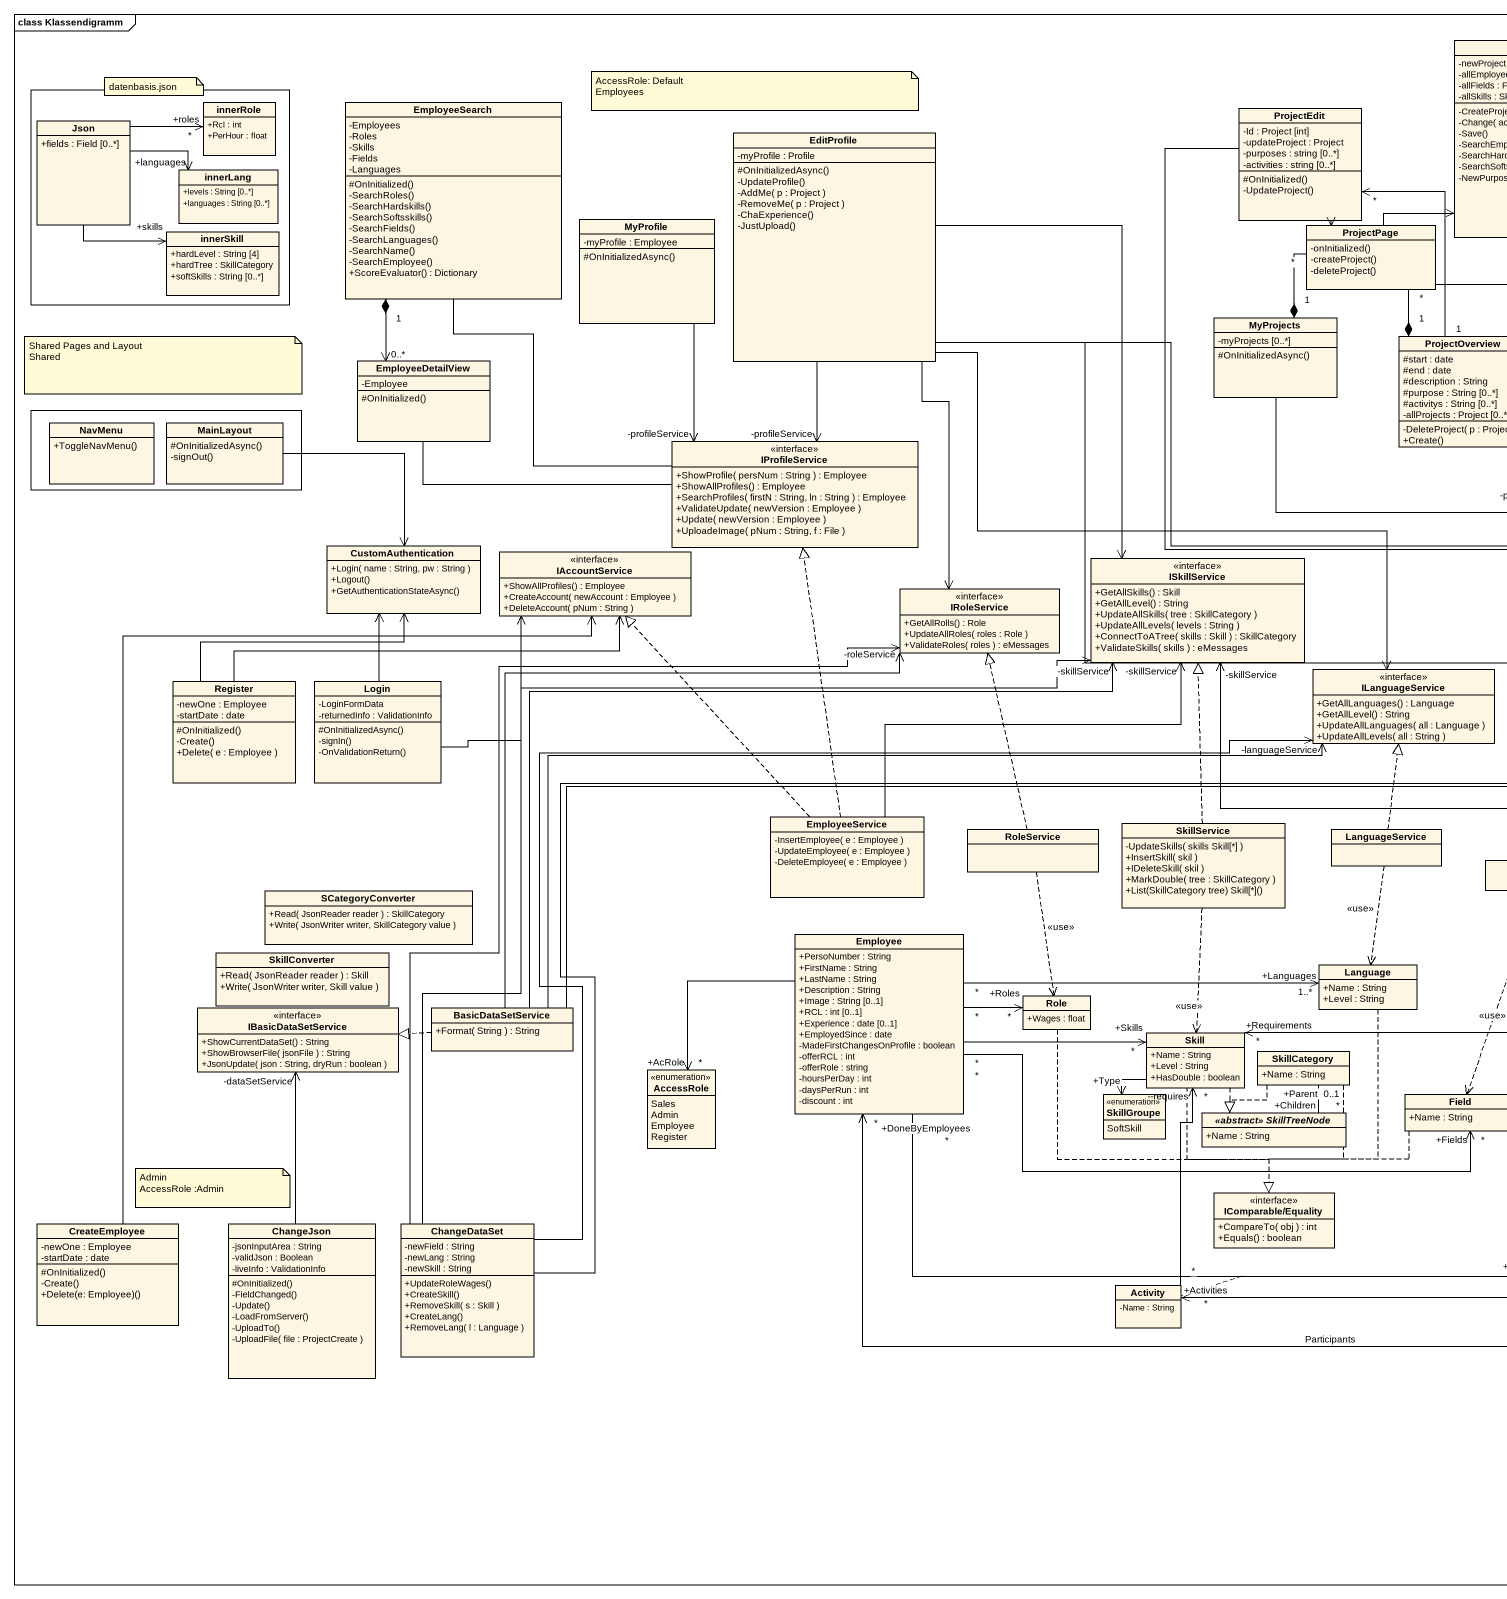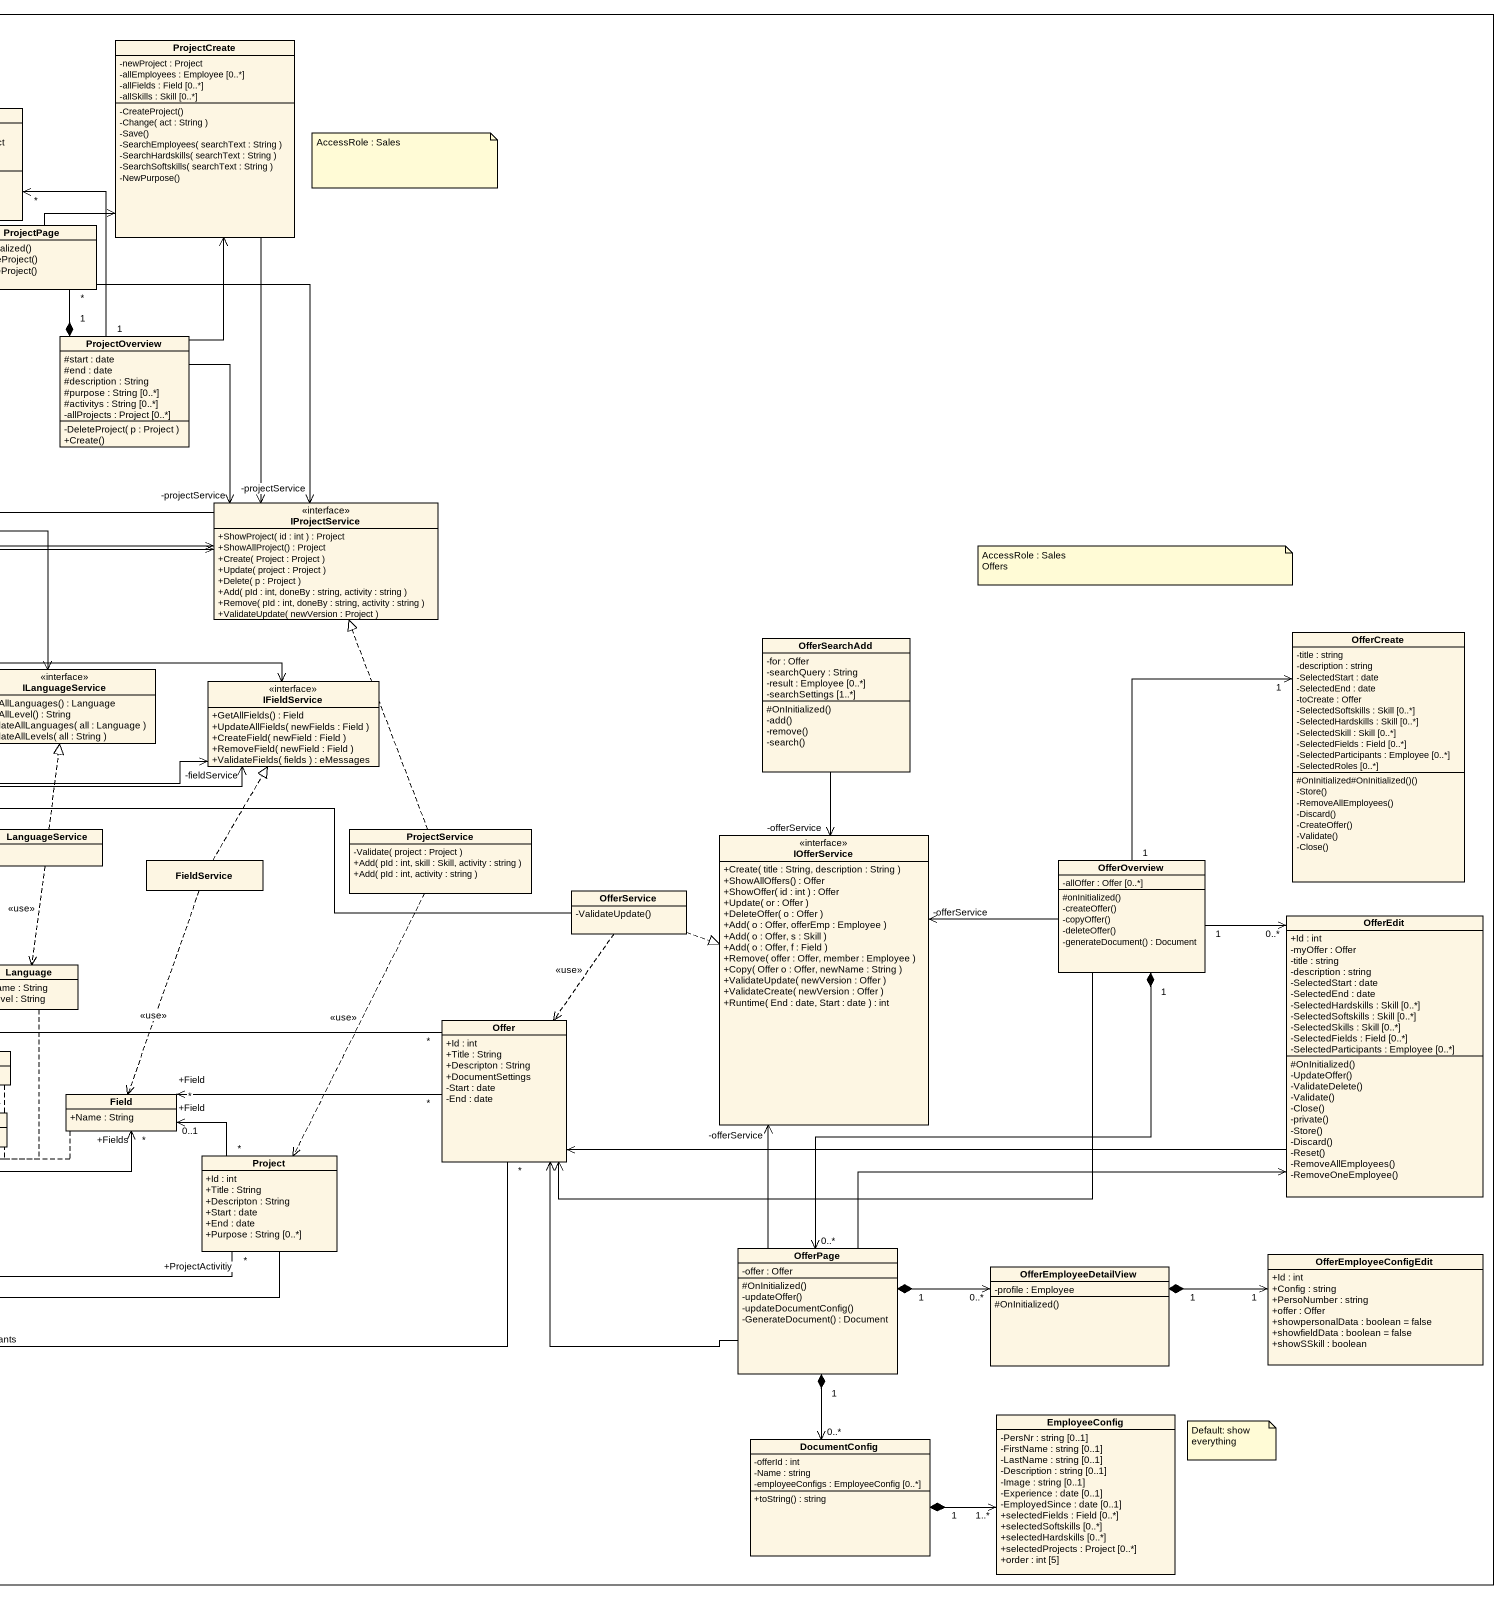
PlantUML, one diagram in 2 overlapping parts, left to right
@startuml
mainframe class Klassendigramm
hide circle
hide empty members
skinparam classAttributeIconSize 0
class ProjectCreate {
  -newProject : Project
  -allEmployees : Employee [0..*]
  -allFields : Field [0..*]
  -allSkills : Skill [0..*]
  -CreateProject()
  -Change( act : String )
  -Save()
  -SearchEmployees( searchText : String )
  -SearchHardskills( searchText : String )
  -SearchSoftskills( searchText : String )
  -NewPurpose()
}
rectangle " " as rectangle1 {
  class "Json" as Json_ {
    +fields : Field [0..*]
  }
  class innerRole {
    +Rcl : int
    +PerHour : float
  }
  class innerLang {
    +levels : String [0..*]
    +languages : String [0..*]
  }
  class innerSkill {
    +hardLevel : String [4]
    +hardTree : SkillCategory
    +softSkills : String [0..*]
  }
}
class EmployeeSearch {
  -Employees
  -Roles
  -Skills
  -Fields
  -Languages
  #OnInitialized()
  -SearchRoles()
  -SearchHardskills()
  -SearchSoftsskills()
  -SearchFields()
  -SearchLanguages()
  -SearchName()
  -SearchEmployee()
  +ScoreEvaluator() : Dictionary
}
class EditProfile {
  -myProfile : Profile
  #OnInitializedAsync()
  -UpdateProfile()
  -AddMe( p : Project )
  -RemoveMe( p : Project )
  -ChaExperience()
  -JustUpload()
}
class ProjectEdit {
  -Id : Project [int]
  -updateProject : Project
  -purposes : string [0..*]
  -activities : string [0..*]
  #OnInitialized()
  -UpdateProject()
}
class MyProfile {
  -myProfile : Employee
  #OnInitializedAsync()
}
class ProjectPage {
  -onInitialized()
  -createProject()
  -deleteProject()
}
class MyProjects {
  -myProjects [0..*]
  #OnInitializedAsync()
}
class EmployeeDetailView {
  -Employee
  #OnInitialized()
}
class ProjectOverview {
  #start : date
  #end : date
  #description : String
  #purpose : String [0..*]
  #activitys : String [0..*]
  -allProjects : Project [0..*]
  -DeleteProject( p : Project )
  +Create()
}
rectangle " " as rectangle2 {
  class NavMenu {
    +ToggleNavMenu()
  }
  class MainLayout {
    #OnInitializedAsync()
    -signOut()
  }
}
interface IProfileService {
  +ShowProfile( persNum : String ) : Employee
  +ShowAllProfiles() : Employee
  +SearchProfiles( firstN : String, ln : String ) : Employee
  +ValidateUpdate( newVersion : Employee )
  +Update( newVersion : Employee )
  +UploadeImage( pNum : String, f : File )
}
interface IProjectService {
  +ShowProject( id : int ) : Project
  +ShowAllProject() : Project
  +Create( Project : Project )
  +Update( project : Project )
  +Delete( p : Project )
  +Add( pId : int, doneBy : string, activity : string )
  +Remove( pId : int, doneBy : string, activity : string )
  +ValidateUpdate( newVersion : Project )
}
class CustomAuthentication {
  +Login( name : String, pw : String )
  +Logout()
  +GetAuthenticationStateAsync()
}
interface IAccountService {
  +ShowAllProfiles() : Employee
  +CreateAccount( newAccount : Employee )
  +DeleteAccount( pNum : String )
}
interface ISkillService {
  +GetAllSkills() : Skill
  +GetAllLevel() : String
  +UpdateAllSkills( tree : SkillCategory )
  +UpdateAllLevels( levels : String )
  +ConnectToATree( skills : Skill ) : SkillCategory
  +ValidateSkills( skills ) : eMessages
}
interface IRoleService {
  +GetAllRolls() : Role
  +UpdateAllRoles( roles : Role )
  +ValidateRoles( roles ) : eMessages
}
class OfferSearchAdd {
  -for : Offer
  -searchQuery : String
  -result : Employee [0..*]
  -searchSettings [1..*]
  #OnInitialized()
  -add()
  -remove()
  -search()
}
class OfferCreate {
  -title : string
  -description : string
  -SelectedStart : date
  -SelectedEnd : date
  -toCreate : Offer
  -SelectedSoftskills : Skill [0..*]
  -SelectedHardskills : Skill [0..*]
  -SelectedSkill : Skill [0..*]
  -SelectedFields : Field [0..*]
  -SelectedParticipants : Employee [0..*]
  -SelectedRoles [0..*]
  #OnInitialized#OnInitialized()()
  -Store()
  -RemoveAllEmployees()
  -Discard()
  -CreateOffer()
  -Validate()
  -Close()
}
class Register {
  -newOne : Employee
  -startDate : date
  #OnInitialized()
  -Create()
  +Delete( e : Employee )
}
class Login {
  -LoginFormData
  -returnedInfo : ValidationInfo
  #OnInitializedAsync()
  -signIn()
  -OnValidationReturn()
}
interface ILanguageService {
  +GetAllLanguages() : Language
  +GetAllLevel() : String
  +UpdateAllLanguages( all : Language )
  +UpdateAllLevels( all : String )
}
interface IFieldService {
  +GetAllFields() : Field
  +UpdateAllFields( newFields : Field )
  +CreateField( newField : Field )
  +RemoveField( newField : Field )
  +ValidateFields( fields ) : eMessages
}
class EmployeeService {
  -InsertEmployee( e : Employee )
  -UpdateEmployee( e : Employee )
  -DeleteEmployee( e : Employee )
}
class RoleService
class SkillService {
  -UpdateSkills( skills Skill[*] )
  +InsertSkill( skil )
  +IDeleteSkill( skil )
  +MarkDouble( tree : SkillCategory )
  +List(SkillCategory tree) Skill[*]()
}
class LanguageService
class ProjectService {
  -Validate( project : Project )
  +Add( pId : int, skill : Skill, activity : string )
  +Add( pId : int, activity : string )
}
interface IOfferService {
  +Create( title : String, description : String )
  +ShowAllOffers() : Offer
  +ShowOffer( id : int ) : Offer
  +Update( or : Offer )
  +DeleteOffer( o : Offer )
  +Add( o : Offer, offerEmp : Employee )
  +Add( o : Offer, s : Skill )
  +Add( o : Offer, f : Field )
  +Remove( offer : Offer, member : Employee )
  +Copy( Offer o : Offer, newName : String )
  +ValidateUpdate( newVersion : Offer )
  +ValidateCreate( newVersion : Offer )
  +Runtime( End : date, Start : date ) : int
}
class FieldService
class OfferOverview {
  -allOffer : Offer [0..*]
  #onInitialized()
  -createOffer()
  -copyOffer()
  -deleteOffer()
  -generateDocument() : Document
}
class SCategoryConverter {
  +Read( JsonReader reader ) : SkillCategory
  +Write( JsonWriter writer, SkillCategory value )
}
class OfferService {
  -ValidateUpdate()
}
class OfferEdit {
  +Id : int
  -myOffer : Offer
  -title : string
  -description : string
  -SelectedStart : date
  -SelectedEnd : date
  -SelectedHardskills : Skill [0..*]
  -SelectedSoftskills : Skill [0..*]
  -SelectedSkills : Skill [0..*]
  -SelectedFields : Field [0..*]
  -SelectedParticipants : Employee [0..*]
  #OnInitialized()
  -UpdateOffer()
  -ValidateDelete()
  -Validate()
  -Close()
  -private()
  -Store()
  -Discard()
  -Reset()
  -RemoveAllEmployees()
  -RemoveOneEmployee()
}
class SkillConverter {
  +Read( JsonReader reader ) : Skill
  +Write( JsonWriter writer, Skill value )
}
class Employee {
  +PersoNumber : String
  +FirstName : String
  +LastName : String
  +Description : String
  +Image : String [0..1]
  +RCL : int [0..1]
  +Experience : date [0..1]
  +EmployedSince : date
  -MadeFirstChangesOnProfile : boolean
  -offerRCL : int
  -offerRole : string
  -hoursPerDay : int
  -daysPerRun : int
  -discount : int
}
class Language {
  +Name : String
  +Level : String
}
class Role {
  +Wages : float
}
interface IBasicDataSetService {
  +ShowCurrentDataSet() : String
  +ShowBrowserFile( jsonFile ) : String
  +JsonUpdate( json : String, dryRun : boolean )
}
class BasicDataSetService {
  +Format( String ) : String
}
class Skill {
  +Name : String
  +Level : String
  +HasDouble : boolean
}
class Offer {
  +Id : int
  +Title : String
  +Descripton : String
  +DocumentSettings
  -Start : date
  -End : date
}
enum AccessRole {
  Sales
  Admin
  Employee
  Register
}
class SkillCategory {
  +Name : String
}
enum SkillGroupe {
  SoftSkill
}
abstract class "<<abstract>> SkillTreeNode" as abstract_SkillTreeNode {
  +Name : String
}
class Field {
  +Name : String
}
class Project {
  +Id : int
  +Title : String
  +Descripton : String
  +Start : date
  +End : date
  +Purpose : String [0..*]
}
interface "IComparable/Equality" as IComparable_Equality {
  +CompareTo( obj ) : int
  +Equals() : boolean
}
class CreateEmployee {
  -newOne : Employee
  -startDate : date
  #OnInitialized()
  -Create()
  +Delete(e: Employee)()
}
class ChangeJson {
  -jsonInputArea : String
  -validJson : Boolean
  -liveInfo : ValidationInfo
  #OnInitialized()
  -FieldChanged()
  -Update()
  -LoadFromServer()
  -UploadTo()
  -UploadFile( file : ProjectCreate )
}
class ChangeDataSet {
  -newField : String
  -newLang : String
  -newSkill : String
  +UpdateRoleWages()
  +CreateSkill()
  +RemoveSkill( s : Skill )
  +CreateLang()
  +RemoveLang( l : Language )
}
class OfferPage {
  -offer : Offer
  #OnInitialized()
  -updateOffer()
  -updateDocumentConfig()
  -GenerateDocument() : Document
}
class OfferEmployeeDetailView {
  -profile : Employee
  #OnInitialized()
}
class OfferEmployeeConfigEdit {
  +Id : int
  +Config : string
  +PersoNumber : string
  +offer : Offer
  +showpersonalData : boolean = false
  +showfieldData : boolean = false
  +showSSkill : boolean
}
class Activity {
  -Name : String
}
class DocumentConfig {
  -offerId : int
  -Name : string
  -employeeConfigs : EmployeeConfig [0..*]
  +toString() : string
}
class EmployeeConfig {
  -PersNr : string [0..1]
  -FirstName : string [0..1]
  -LastName : string [0..1]
  -Description : string [0..1]
  -Image : string [0..1]
  -Experience : date [0..1]
  -EmployedSince : date [0..1]
  +selectedFields : Field [0..*]
  +selectedSoftskills [0..*]
  +selectedHardskills [0..*]
  +selectedProjects : Project [0..*]
  +order : int [5]
}
ProjectCreate --> IProjectService
innerRole "+roles\n*" <-left- Json_
EmployeeSearch "1" *--> "0..*" EmployeeDetailView
EmployeeSearch -- IProfileService
EditProfile --> "-profileService" IProfileService
EditProfile -right-> IProjectService
EditProfile --> ISkillService
EditProfile --> IRoleService
EditProfile --> ILanguageService
EditProfile -right-> IFieldService
ProjectEdit --> IProjectService
innerLang "+languages" <-left- Json_
innerSkill "+skills" <-up- Json_
MyProfile --> "-profileService" IProfileService
ProjectPage -up-> ProjectCreate
ProjectPage <-up- ProjectEdit
ProjectPage --> "-projectService" IProjectService
MyProjects "1" *-up- "*" ProjectPage
MyProjects -right- IProjectService
EmployeeDetailView -right- IProfileService
ProjectOverview -up-> ProjectCreate
ProjectOverview "1" -up-> "*" ProjectEdit
ProjectOverview "1" *-up- "*" ProjectPage
ProjectOverview --> "-projectService" IProjectService
MainLayout --> CustomAuthentication
ISkillService "-skillService" <-- EmployeeService
ISkillService "-skillService" <-right- OfferService
OfferSearchAdd --> "-offerService" IOfferService
Register -up-> CustomAuthentication
Register -right-> IAccountService
Login -up-> CustomAuthentication
Login -up-> IAccountService
EmployeeService .up.|> IProfileService
EmployeeService .up.|> IAccountService
RoleService .up.|> IRoleService
RoleService ..> Role : <<use>>
SkillService .up.|> ISkillService
SkillService ..> Skill : <<use>>
LanguageService .up.|> ILanguageService
LanguageService ..> Language : <<use>>
ProjectService .up.|> IProjectService
ProjectService ..> Project : <<use>>
FieldService .up.|> IFieldService
FieldService ..> Field : <<use>>
OfferOverview "1" -up-> "1" OfferCreate
OfferOverview -left-> "-offerService" IOfferService
OfferOverview "1" -right-> "0..*" OfferEdit
OfferOverview -left-> Offer
OfferOverview "1" *--> "0..*" OfferPage
OfferService .right.|> IOfferService
OfferService ..> Offer : <<use>>
OfferEdit -left-> Offer
Employee "+DoneByEmployees\n*" -right- "+ProjectActivitiy\n*" Project
(Employee, Project) .. Activity
Language "+Languages\n1..*" <-left- "*" Employee
Language ..|> IComparable_Equality
Role "+Roles\n*" <-left- "*" Employee
Role ..|> IComparable_Equality
BasicDataSetService -up-> "-skillService" ISkillService
BasicDataSetService -up-> "-roleService" IRoleService
BasicDataSetService -right-> "-languageService" ILanguageService
BasicDataSetService -right-> "-fieldService" IFieldService
BasicDataSetService .left.|> IBasicDataSetService
Skill "+Skills\n*" <-left- "*" Employee
Skill ..|> abstract_SkillTreeNode
Skill ..|> IComparable_Equality
Offer "*" -left-> "*" Employee : Participants
Offer "*" -left-> "*\n+Requirements" Skill
AccessRole "+AcRole\n*" <-right- Employee
SkillCategory ..|> abstract_SkillTreeNode
SkillCategory ..|> IComparable_Equality
SkillGroupe "+Type" <-up- Skill
abstract_SkillTreeNode "+Children\n*" -up- "+Parent\n0..1" SkillCategory
Field "+Fields\n*" <-left- "*" Employee
Field "+Field\n*" <-right- "*" Offer
Field "+Field\n0..1" <-- "*" Project
Field .left.|> IComparable_Equality
Project -left-> "+Activities\n*" Activity
CreateEmployee -up-> IAccountService
ChangeJson -up-> "-dataSetService" IBasicDataSetService
ChangeDataSet -up-> ISkillService
ChangeDataSet -up-> IRoleService
ChangeDataSet -up-> ILanguageService
ChangeDataSet -right-> IFieldService
OfferPage -up-> "-offerService" IOfferService
OfferPage -right-> OfferEdit
OfferPage -up-> Offer
OfferPage "1" *-right-> "0..*" OfferEmployeeDetailView
OfferPage "1" *--> "0..*" DocumentConfig
OfferEmployeeDetailView "1" *-right-> "1" OfferEmployeeConfigEdit
Activity "*" -up-> "--requires\n*" Skill
DocumentConfig "1" *-right-> "1..*" EmployeeConfig
note as N1
  datenbasis.json
end note
note as N2
  AccessRole: Default
  Employees
end note
note as N3
  AccessRole : Sales
end note
note as N4
  Shared Pages and Layout
  Shared
end note
note as N5
  AccessRole : Sales
  Offers
end note
note as N6
  Admin
  AccessRole :Admin
end note
note as N7
  Default: show everything
end note
@enduml
